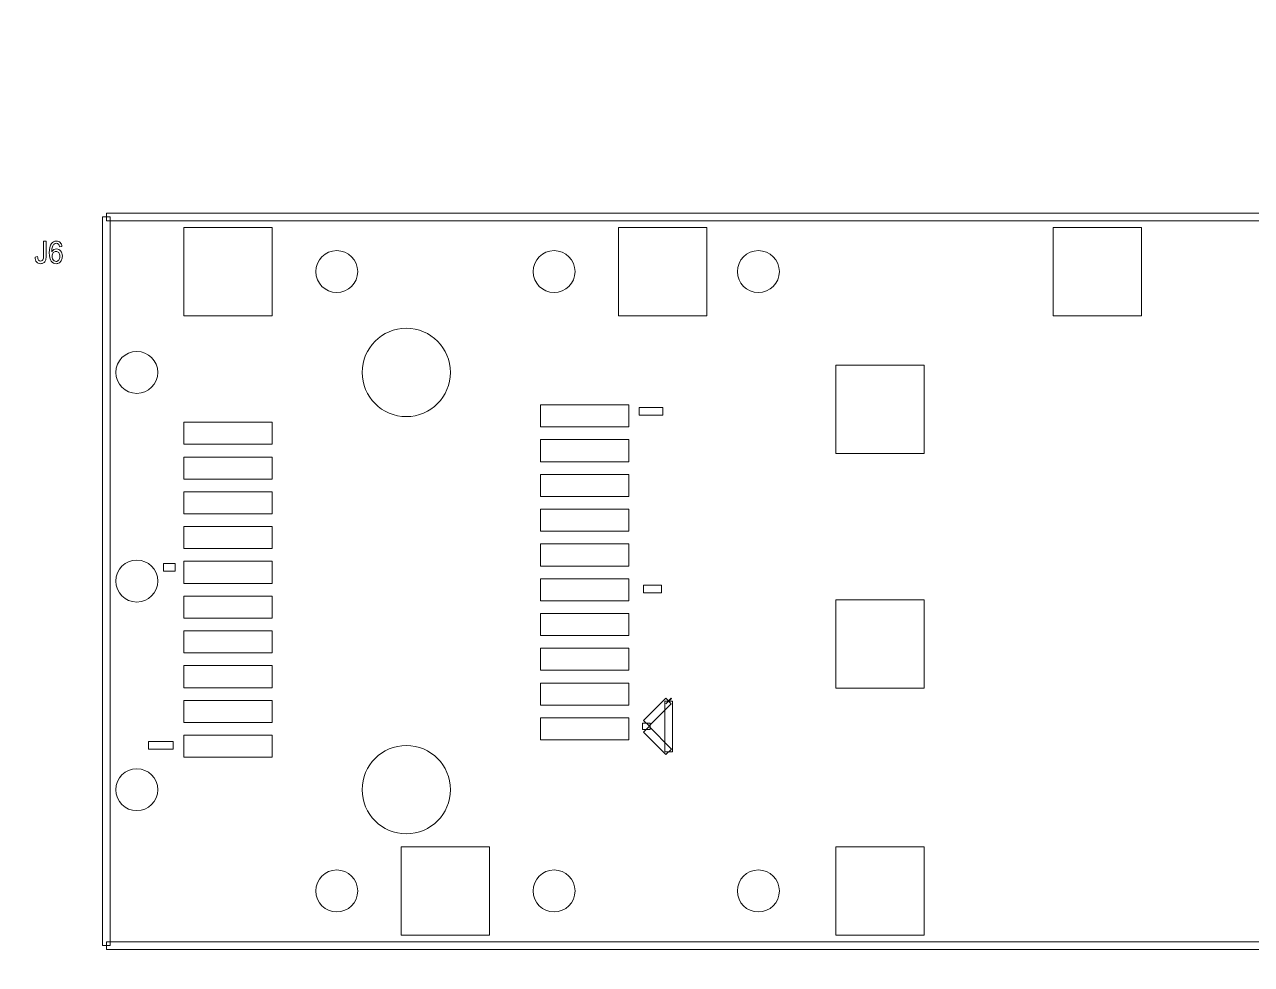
# Model space of a CAD drawing. Header units: millimetres. Extents: x -90 to 99, y -65 to 67.
# Drawn here: x 27.92 to 56.14, y -52.08 to -30.45 of the extents above; entities that cross this region are included whole.
import ezdxf

# ---------------------------------------------------------------- set-up
doc = ezdxf.new("R2010")
doc.units = ezdxf.units.MM
doc.header["$MEASUREMENT"] = 0
for name, color, linetype in [('BG_OUTLINE', 7, 'Continuous'), ('PG_SILKSCREEN_TOP', 7, 'Continuous'), ('PIN_TOP', 7, 'Continuous'), ('RD_SILKSCREEN_TOP', 7, 'Continuous')]:
    doc.layers.add(name, color=color, linetype=linetype)

msp = doc.modelspace()

# ---------------------------------------------------------------- linework, layer by layer
at = {"layer": 'BG_OUTLINE', "color": 3, "lineweight": 9}
msp.add_open_spline([(-71.7269, -61.8795), (-71.7269, -61.8795), (-71.7343, 42.2681), (-71.7343, 42.2681), (-71.7343, 42.2681), (-71.7348, 43.0066), (-71.4419, 43.715), (-70.92, 44.2375), (-70.92, 44.2375), (-70.3982, 44.76), (-69.6866, 45.0538), (-68.9482, 45.0543), (-68.9482, 45.0543), (-68.9482, 45.0543), (75.2046, 45.0543), (75.2046, 45.0543), (75.2046, 45.0543), (76.8319, 45.0552), (78.1763, 43.7805), (78.2661, 42.1556), (78.2661, 42.1556), (78.2661, 42.1556), (78.2661, 31.2814), (78.2661, 31.2814), (78.2661, 31.2814), (78.2661, 31.2814), (72.2646, 31.2814), (72.2646, 31.2814), (72.2646, 31.2814), (72.2646, 31.2814), (72.2646, 26.9814), (72.2646, 26.9814), (72.2646, 26.9814), (72.2646, 26.9814), (78.2661, 26.9814), (78.2661, 26.9814), (78.2661, 26.9814), (78.2661, 26.9814), (78.2661, 18.6553), (78.2661, 18.6553), (78.2661, 18.6553), (78.2661, 18.6553), (72.2496, 18.6553), (72.2496, 18.6553), (72.2496, 18.6553), (72.2496, 18.6553), (72.2496, 14.3553), (72.2496, 14.3553), (72.2496, 14.3553), (72.2496, 14.3553), (78.2661, 14.3553), (78.2661, 14.3553), (78.2661, 14.3553), (78.2661, 14.3553), (78.2661, 9.255), (78.2661, 9.255), (78.2661, 9.255), (78.2661, 9.255), (72.2648, 9.255), (72.2648, 9.255), (72.2648, 9.255), (72.2648, 9.255), (72.2648, 4.955), (72.2648, 4.955), (72.2648, 4.955), (72.2648, 4.955), (78.2661, 4.955), (78.2661, 4.955), (78.2661, 4.955), (78.2661, 4.955), (78.2661, -3.3762), (78.2661, -3.3762), (78.2661, -3.3762), (78.2661, -3.3762), (72.2445, -3.3762), (72.2445, -3.3762), (72.2445, -3.3762), (72.2445, -3.3762), (72.2445, -7.6762), (72.2445, -7.6762), (72.2445, -7.6762), (72.2445, -7.6762), (78.2661, -7.6762), (78.2661, -7.6762), (78.2661, -7.6762), (78.2661, -7.6762), (78.2661, -12.7615), (78.2661, -12.7615), (78.2661, -12.7615), (78.2661, -12.7615), (72.2651, -12.7615), (72.2651, -12.7615), (72.2651, -12.7615), (72.2651, -12.7615), (72.2651, -17.0615), (72.2651, -17.0615), (72.2651, -17.0615), (72.2651, -17.0615), (78.2661, -17.0615), (78.2661, -17.0615), (78.2661, -17.0615), (78.2661, -17.0615), (78.2661, -25.4097), (78.2661, -25.4097), (78.2661, -25.4097), (78.2661, -25.4097), (72.2656, -25.4097), (72.2656, -25.4097), (72.2656, -25.4097), (72.2656, -25.4097), (72.2656, -29.7097), (72.2656, -29.7097), (72.2656, -29.7097), (72.2656, -29.7097), (78.2661, -29.7097), (78.2661, -29.7097), (78.2661, -29.7097), (78.2661, -29.7097), (78.2661, -34.793), (78.2661, -34.793), (78.2661, -34.793), (78.2661, -34.793), (72.2679, -34.793), (72.2679, -34.793), (72.2679, -34.793), (72.2679, -34.793), (72.2679, -39.0929), (72.2679, -39.0929), (72.2679, -39.0929), (72.2679, -39.0929), (78.2661, -39.0929), (78.2661, -39.0929), (78.2661, -39.0929), (78.2661, -39.0929), (78.2661, -47.4269), (78.2661, -47.4269), (78.2661, -47.4269), (78.2661, -47.4269), (72.2679, -47.4269), (72.2679, -47.4269), (72.2679, -47.4269), (72.2679, -47.4269), (72.2679, -51.7269), (72.2679, -51.7269), (72.2679, -51.7269), (72.2679, -51.7269), (78.2661, -51.7269), (78.2661, -51.7269), (78.2661, -51.7269), (78.2661, -51.7269), (78.2661, -51.8138), (78.2661, -51.8138), (78.2661, -51.8138), (78.2661, -51.8138), (78.2656, -61.8468), (78.2656, -61.8468), (78.2656, -61.8468), (78.2661, -62.6669), (77.9407, -63.4536), (77.3612, -64.0339), (77.3612, -64.0339), (76.7817, -64.6142), (75.9915, -64.9405), (75.1713, -64.941), (75.1713, -64.941), (75.1713, -64.941), (-68.6609, -64.9456), (-68.6609, -64.9456), (-68.6609, -64.9456), (-69.4735, -64.9461), (-70.2531, -64.6237), (-70.8281, -64.0495), (-70.8281, -64.0495), (-71.4031, -63.4752), (-71.7264, -62.6922), (-71.7269, -61.8795)], degree=3, knots=[0, 0, 0, 0, 0.0227273, 0.0227273, 0.0227273, 0.0227273, 0.0454545, 0.0454545, 0.0454545, 0.0454545, 0.0681818, 0.0681818, 0.0681818, 0.0681818, 0.0909091, 0.0909091, 0.0909091, 0.0909091, 0.1136364, 0.1136364, 0.1136364, 0.1136364, 0.1363636, 0.1363636, 0.1363636, 0.1363636, 0.1590909, 0.1590909, 0.1590909, 0.1590909, 0.1818182, 0.1818182, 0.1818182, 0.1818182, 0.2045455, 0.2045455, 0.2045455, 0.2045455, 0.2272727, 0.2272727, 0.2272727, 0.2272727, 0.25, 0.25, 0.25, 0.25, 0.2727273, 0.2727273, 0.2727273, 0.2727273, 0.2954545, 0.2954545, 0.2954545, 0.2954545, 0.3181818, 0.3181818, 0.3181818, 0.3181818, 0.3409091, 0.3409091, 0.3409091, 0.3409091, 0.3636364, 0.3636364, 0.3636364, 0.3636364, 0.3863636, 0.3863636, 0.3863636, 0.3863636, 0.4090909, 0.4090909, 0.4090909, 0.4090909, 0.4318182, 0.4318182, 0.4318182, 0.4318182, 0.4545455, 0.4545455, 0.4545455, 0.4545455, 0.4772727, 0.4772727, 0.4772727, 0.4772727, 0.5, 0.5, 0.5, 0.5, 0.5227273, 0.5227273, 0.5227273, 0.5227273, 0.5454545, 0.5454545, 0.5454545, 0.5454545, 0.5681818, 0.5681818, 0.5681818, 0.5681818, 0.5909091, 0.5909091, 0.5909091, 0.5909091, 0.6136364, 0.6136364, 0.6136364, 0.6136364, 0.6363636, 0.6363636, 0.6363636, 0.6363636, 0.6590909, 0.6590909, 0.6590909, 0.6590909, 0.6818182, 0.6818182, 0.6818182, 0.6818182, 0.7045455, 0.7045455, 0.7045455, 0.7045455, 0.7272727, 0.7272727, 0.7272727, 0.7272727, 0.75, 0.75, 0.75, 0.75, 0.7727273, 0.7727273, 0.7727273, 0.7727273, 0.7954545, 0.7954545, 0.7954545, 0.7954545, 0.8181818, 0.8181818, 0.8181818, 0.8181818, 0.8409091, 0.8409091, 0.8409091, 0.8409091, 0.8636364, 0.8636364, 0.8636364, 0.8636364, 0.8863636, 0.8863636, 0.8863636, 0.8863636, 0.9090909, 0.9090909, 0.9090909, 0.9090909, 0.9318182, 0.9318182, 0.9318182, 0.9318182, 0.9545455, 0.9545455, 0.9545455, 0.9545455, 0.9772727, 0.9772727, 0.9772727, 0.9772727, 1, 1, 1, 1], dxfattribs=at)
at = {"layer": 'PG_SILKSCREEN_TOP', "color": 6, "lineweight": 9}
for points in [[(29.8897, -51.6454), (29.8897, -51.6454), (29.7119, -51.6454), (29.7119, -51.6454), (29.7119, -51.6454), (29.7119, -51.6454), (29.7119, -34.8809), (29.7119, -34.8809), (29.7119, -34.8809), (29.7119, -34.8809), (29.8897, -34.8809), (29.8897, -34.8809), (29.8897, -34.8809), (29.8897, -34.8809), (29.8897, -51.6454), (29.8897, -51.6454)], [(29.8008, -34.9698), (29.8008, -34.9698), (29.8008, -34.792), (29.8008, -34.792), (29.8008, -34.792), (29.8008, -34.792), (78.5306, -34.792), (78.5306, -34.792), (78.5306, -34.792), (78.5306, -34.792), (78.5306, -34.9698), (78.5306, -34.9698), (78.5306, -34.9698), (78.5306, -34.9698), (29.8008, -34.9698), (29.8008, -34.9698)], [(42.0609, -39.4399), (42.0609, -39.4399), (42.0609, -39.2621), (42.0609, -39.2621), (42.0609, -39.2621), (42.0609, -39.2621), (42.6027, -39.2621), (42.6027, -39.2621), (42.6027, -39.2621), (42.6027, -39.2621), (42.6027, -39.4399), (42.6027, -39.4399), (42.6027, -39.4399), (42.6027, -39.4399), (42.0609, -39.4399), (42.0609, -39.4399)], [(31.3833, -42.8529), (31.3833, -42.8529), (31.3833, -43.0307), (31.3833, -43.0307), (31.3833, -43.0307), (31.3833, -43.0307), (31.1173, -43.0307), (31.1173, -43.0307), (31.1173, -43.0307), (31.1173, -43.0307), (31.1173, -42.8529), (31.1173, -42.8529), (31.1173, -42.8529), (31.1173, -42.8529), (31.3833, -42.8529), (31.3833, -42.8529)], [(42.1579, -43.527), (42.1579, -43.527), (42.1579, -43.3492), (42.1579, -43.3492), (42.1579, -43.3492), (42.1579, -43.3492), (42.5707, -43.3492), (42.5707, -43.3492), (42.5707, -43.3492), (42.5707, -43.3492), (42.5707, -43.527), (42.5707, -43.527), (42.5707, -43.527), (42.5707, -43.527), (42.1579, -43.527), (42.1579, -43.527)], [(42.6699, -45.9551), (42.6699, -45.9551), (42.7956, -46.0809), (42.7956, -46.0809), (42.7956, -46.0809), (42.7956, -46.0809), (42.2856, -46.5909), (42.2856, -46.5909), (42.2856, -46.5909), (42.2856, -46.5909), (42.1598, -46.4652), (42.1598, -46.4652), (42.1598, -46.4652), (42.1598, -46.4652), (42.6699, -45.9551), (42.6699, -45.9551)], [(42.7997, -45.9592), (42.7997, -45.9592), (42.6739, -46.0849), (42.6739, -46.0849), (42.6739, -46.0849), (42.6739, -46.0849), (42.6699, -46.0809), (42.6699, -46.0809), (42.6699, -46.0809), (42.6699, -46.0809), (42.7956, -45.9551), (42.7956, -45.9551), (42.7956, -45.9551), (42.7956, -45.9551), (42.7997, -45.9592), (42.7997, -45.9592)], [(42.8257, -47.1851), (42.8257, -47.1851), (42.6479, -47.1851), (42.6479, -47.1851), (42.6479, -47.1851), (42.6479, -47.1851), (42.6479, -46.0221), (42.6479, -46.0221), (42.6479, -46.0221), (42.6479, -46.0221), (42.8257, -46.0221), (42.8257, -46.0221), (42.8257, -46.0221), (42.8257, -46.0221), (42.8257, -47.1851), (42.8257, -47.1851)], [(42.1338, -46.528), (42.1338, -46.528), (42.3116, -46.528), (42.3116, -46.528), (42.3116, -46.528), (42.3116, -46.528), (42.3116, -46.67), (42.3116, -46.67), (42.3116, -46.67), (42.3116, -46.67), (42.1338, -46.67), (42.1338, -46.67), (42.1338, -46.67), (42.1338, -46.67), (42.1338, -46.528), (42.1338, -46.528)], [(42.1338, -46.67), (42.1338, -46.67), (42.3116, -46.67), (42.3116, -46.67), (42.3116, -46.67), (42.3116, -46.67), (42.3116, -46.671), (42.3116, -46.671), (42.3116, -46.671), (42.3116, -46.671), (42.1338, -46.671), (42.1338, -46.671), (42.1338, -46.671), (42.1338, -46.671), (42.1338, -46.67), (42.1338, -46.67)], [(42.1598, -46.7339), (42.1598, -46.7339), (42.2856, -46.6082), (42.2856, -46.6082), (42.2856, -46.6082), (42.2856, -46.6082), (42.7997, -47.1223), (42.7997, -47.1223), (42.7997, -47.1223), (42.7997, -47.1223), (42.6739, -47.248), (42.6739, -47.248), (42.6739, -47.248), (42.6739, -47.248), (42.1598, -46.7339), (42.1598, -46.7339)], [(31.3388, -46.9492), (31.3388, -46.9492), (31.3388, -47.127), (31.3388, -47.127), (31.3388, -47.127), (31.3388, -47.127), (30.7688, -47.127), (30.7688, -47.127), (30.7688, -47.127), (30.7688, -47.127), (30.7688, -46.9492), (30.7688, -46.9492), (30.7688, -46.9492), (30.7688, -46.9492), (31.3388, -46.9492), (31.3388, -46.9492)], [(78.5306, -51.5565), (78.5306, -51.5565), (78.5306, -51.7343), (78.5306, -51.7343), (78.5306, -51.7343), (78.5306, -51.7343), (29.8008, -51.7343), (29.8008, -51.7343), (29.8008, -51.7343), (29.8008, -51.7343), (29.8008, -51.5565), (29.8008, -51.5565), (29.8008, -51.5565), (29.8008, -51.5565), (78.5306, -51.5565), (78.5306, -51.5565)]]:
    msp.add_open_spline(points, degree=3, knots=[0, 0, 0, 0, 0.25, 0.25, 0.25, 0.25, 0.5, 0.5, 0.5, 0.5, 0.75, 0.75, 0.75, 0.75, 1, 1, 1, 1], dxfattribs=at)
at = {"layer": 'PIN_TOP', "lineweight": 9}
for points in [[(33.6169, -35.1222), (33.6169, -35.1222), (33.6169, -37.1542), (33.6169, -37.1542), (33.6169, -37.1542), (33.6169, -37.1542), (31.5849, -37.1542), (31.5849, -37.1542), (31.5849, -37.1542), (31.5849, -37.1542), (31.5849, -35.1222), (31.5849, -35.1222), (31.5849, -35.1222), (31.5849, -35.1222), (33.6169, -35.1222), (33.6169, -35.1222)], [(43.6169, -35.1222), (43.6169, -35.1222), (43.6169, -37.1542), (43.6169, -37.1542), (43.6169, -37.1542), (43.6169, -37.1542), (41.5849, -37.1542), (41.5849, -37.1542), (41.5849, -37.1542), (41.5849, -37.1542), (41.5849, -35.1222), (41.5849, -35.1222), (41.5849, -35.1222), (41.5849, -35.1222), (43.6169, -35.1222), (43.6169, -35.1222)], [(53.6169, -35.1222), (53.6169, -35.1222), (53.6169, -37.1542), (53.6169, -37.1542), (53.6169, -37.1542), (53.6169, -37.1542), (51.5849, -37.1542), (51.5849, -37.1542), (51.5849, -37.1542), (51.5849, -37.1542), (51.5849, -35.1222), (51.5849, -35.1222), (51.5849, -35.1222), (51.5849, -35.1222), (53.6169, -35.1222), (53.6169, -35.1222)], [(35.5834, -36.1382), (35.5834, -35.8716), (35.3673, -35.6556), (35.1008, -35.6556), (35.1008, -35.6556), (34.8343, -35.6556), (34.6182, -35.8716), (34.6182, -36.1382), (34.6182, -36.1382), (34.6182, -36.4047), (34.8343, -36.6208), (35.1008, -36.6208), (35.1008, -36.6208), (35.3673, -36.6208), (35.5834, -36.4047), (35.5834, -36.1382)], [(40.5834, -36.1382), (40.5834, -35.8716), (40.3673, -35.6556), (40.1008, -35.6556), (40.1008, -35.6556), (39.8343, -35.6556), (39.6182, -35.8716), (39.6182, -36.1382), (39.6182, -36.1382), (39.6182, -36.4047), (39.8343, -36.6208), (40.1008, -36.6208), (40.1008, -36.6208), (40.3673, -36.6208), (40.5834, -36.4047), (40.5834, -36.1382)], [(45.2834, -36.1382), (45.2834, -35.8716), (45.0673, -35.6556), (44.8008, -35.6556), (44.8008, -35.6556), (44.5343, -35.6556), (44.3182, -35.8716), (44.3182, -36.1382), (44.3182, -36.1382), (44.3182, -36.4047), (44.5343, -36.6208), (44.8008, -36.6208), (44.8008, -36.6208), (45.0673, -36.6208), (45.2834, -36.4047), (45.2834, -36.1382)], [(37.7167, -38.4582), (37.7167, -37.8971), (37.2619, -37.4422), (36.7008, -37.4422), (36.7008, -37.4422), (36.1396, -37.4422), (35.6848, -37.8971), (35.6848, -38.4582), (35.6848, -38.4582), (35.6847, -39.0193), (36.1396, -39.4742), (36.7007, -39.4742), (36.7007, -39.4742), (37.2619, -39.4742), (37.7167, -39.0193), (37.7167, -38.4582)], [(30.9835, -38.4582), (30.9835, -38.1917), (30.7674, -37.9756), (30.5009, -37.9756), (30.5009, -37.9756), (30.2343, -37.9756), (30.0183, -38.1917), (30.0183, -38.4582), (30.0183, -38.4582), (30.0183, -38.7247), (30.2343, -38.9408), (30.5009, -38.9408), (30.5009, -38.9408), (30.7674, -38.9408), (30.9835, -38.7247), (30.9835, -38.4582)], [(48.6169, -38.2921), (48.6169, -38.2921), (48.6169, -40.3241), (48.6169, -40.3241), (48.6169, -40.3241), (48.6169, -40.3241), (46.5849, -40.3241), (46.5849, -40.3241), (46.5849, -40.3241), (46.5849, -40.3241), (46.5849, -38.2921), (46.5849, -38.2921), (46.5849, -38.2921), (46.5849, -38.2921), (48.6169, -38.2921), (48.6169, -38.2921)], [(41.8168, -39.2042), (41.8168, -39.2042), (41.8168, -39.7122), (41.8168, -39.7122), (41.8168, -39.7122), (41.8168, -39.7122), (39.7848, -39.7122), (39.7848, -39.7122), (39.7848, -39.7122), (39.7848, -39.7122), (39.7848, -39.2042), (39.7848, -39.2042), (39.7848, -39.2042), (39.7848, -39.2042), (41.8168, -39.2042), (41.8168, -39.2042)], [(33.6169, -39.604), (33.6169, -39.604), (33.6169, -40.112), (33.6169, -40.112), (33.6169, -40.112), (33.6169, -40.112), (31.5849, -40.112), (31.5849, -40.112), (31.5849, -40.112), (31.5849, -40.112), (31.5849, -39.604), (31.5849, -39.604), (31.5849, -39.604), (31.5849, -39.604), (33.6169, -39.604), (33.6169, -39.604)], [(41.8168, -40.004), (41.8168, -40.004), (41.8168, -40.512), (41.8168, -40.512), (41.8168, -40.512), (41.8168, -40.512), (39.7848, -40.512), (39.7848, -40.512), (39.7848, -40.512), (39.7848, -40.512), (39.7848, -40.004), (39.7848, -40.004), (39.7848, -40.004), (39.7848, -40.004), (41.8168, -40.004), (41.8168, -40.004)], [(33.6169, -40.4041), (33.6169, -40.4041), (33.6169, -40.9121), (33.6169, -40.9121), (33.6169, -40.9121), (33.6169, -40.9121), (31.5849, -40.9121), (31.5849, -40.9121), (31.5849, -40.9121), (31.5849, -40.9121), (31.5849, -40.4041), (31.5849, -40.4041), (31.5849, -40.4041), (31.5849, -40.4041), (33.6169, -40.4041), (33.6169, -40.4041)], [(41.8168, -40.8041), (41.8168, -40.8041), (41.8168, -41.3121), (41.8168, -41.3121), (41.8168, -41.3121), (41.8168, -41.3121), (39.7848, -41.3121), (39.7848, -41.3121), (39.7848, -41.3121), (39.7848, -41.3121), (39.7848, -40.8041), (39.7848, -40.8041), (39.7848, -40.8041), (39.7848, -40.8041), (41.8168, -40.8041), (41.8168, -40.8041)], [(33.6169, -41.2042), (33.6169, -41.2042), (33.6169, -41.7122), (33.6169, -41.7122), (33.6169, -41.7122), (33.6169, -41.7122), (31.5849, -41.7122), (31.5849, -41.7122), (31.5849, -41.7122), (31.5849, -41.7122), (31.5849, -41.2042), (31.5849, -41.2042), (31.5849, -41.2042), (31.5849, -41.2042), (33.6169, -41.2042), (33.6169, -41.2042)], [(41.8168, -41.604), (41.8168, -41.604), (41.8168, -42.112), (41.8168, -42.112), (41.8168, -42.112), (41.8168, -42.112), (39.7848, -42.112), (39.7848, -42.112), (39.7848, -42.112), (39.7848, -42.112), (39.7848, -41.604), (39.7848, -41.604), (39.7848, -41.604), (39.7848, -41.604), (41.8168, -41.604), (41.8168, -41.604)], [(33.6169, -42.004), (33.6169, -42.004), (33.6169, -42.512), (33.6169, -42.512), (33.6169, -42.512), (33.6169, -42.512), (31.5849, -42.512), (31.5849, -42.512), (31.5849, -42.512), (31.5849, -42.512), (31.5849, -42.004), (31.5849, -42.004), (31.5849, -42.004), (31.5849, -42.004), (33.6169, -42.004), (33.6169, -42.004)], [(41.8168, -42.4041), (41.8168, -42.4041), (41.8168, -42.9121), (41.8168, -42.9121), (41.8168, -42.9121), (41.8168, -42.9121), (39.7848, -42.9121), (39.7848, -42.9121), (39.7848, -42.9121), (39.7848, -42.9121), (39.7848, -42.4041), (39.7848, -42.4041), (39.7848, -42.4041), (39.7848, -42.4041), (41.8168, -42.4041), (41.8168, -42.4041)], [(30.9835, -43.258), (30.9835, -42.9915), (30.7674, -42.7754), (30.5009, -42.7754), (30.5009, -42.7754), (30.2343, -42.7754), (30.0183, -42.9915), (30.0183, -43.258), (30.0183, -43.258), (30.0183, -43.5246), (30.2343, -43.7406), (30.5009, -43.7406), (30.5009, -43.7406), (30.7674, -43.7406), (30.9835, -43.5246), (30.9835, -43.258)], [(33.6169, -42.8041), (33.6169, -42.8041), (33.6169, -43.3121), (33.6169, -43.3121), (33.6169, -43.3121), (33.6169, -43.3121), (31.5849, -43.3121), (31.5849, -43.3121), (31.5849, -43.3121), (31.5849, -43.3121), (31.5849, -42.8041), (31.5849, -42.8041), (31.5849, -42.8041), (31.5849, -42.8041), (33.6169, -42.8041), (33.6169, -42.8041)], [(41.8168, -43.2042), (41.8168, -43.2042), (41.8168, -43.7122), (41.8168, -43.7122), (41.8168, -43.7122), (41.8168, -43.7122), (39.7848, -43.7122), (39.7848, -43.7122), (39.7848, -43.7122), (39.7848, -43.7122), (39.7848, -43.2042), (39.7848, -43.2042), (39.7848, -43.2042), (39.7848, -43.2042), (41.8168, -43.2042), (41.8168, -43.2042)], [(33.6169, -43.604), (33.6169, -43.604), (33.6169, -44.112), (33.6169, -44.112), (33.6169, -44.112), (33.6169, -44.112), (31.5849, -44.112), (31.5849, -44.112), (31.5849, -44.112), (31.5849, -44.112), (31.5849, -43.604), (31.5849, -43.604), (31.5849, -43.604), (31.5849, -43.604), (33.6169, -43.604), (33.6169, -43.604)], [(48.6169, -43.6921), (48.6169, -43.6921), (48.6169, -45.7241), (48.6169, -45.7241), (48.6169, -45.7241), (48.6169, -45.7241), (46.5849, -45.7241), (46.5849, -45.7241), (46.5849, -45.7241), (46.5849, -45.7241), (46.5849, -43.6921), (46.5849, -43.6921), (46.5849, -43.6921), (46.5849, -43.6921), (48.6169, -43.6921), (48.6169, -43.6921)], [(41.8168, -44.004), (41.8168, -44.004), (41.8168, -44.512), (41.8168, -44.512), (41.8168, -44.512), (41.8168, -44.512), (39.7848, -44.512), (39.7848, -44.512), (39.7848, -44.512), (39.7848, -44.512), (39.7848, -44.004), (39.7848, -44.004), (39.7848, -44.004), (39.7848, -44.004), (41.8168, -44.004), (41.8168, -44.004)], [(33.6169, -44.4041), (33.6169, -44.4041), (33.6169, -44.9121), (33.6169, -44.9121), (33.6169, -44.9121), (33.6169, -44.9121), (31.5849, -44.9121), (31.5849, -44.9121), (31.5849, -44.9121), (31.5849, -44.9121), (31.5849, -44.4041), (31.5849, -44.4041), (31.5849, -44.4041), (31.5849, -44.4041), (33.6169, -44.4041), (33.6169, -44.4041)], [(41.8168, -44.8041), (41.8168, -44.8041), (41.8168, -45.3121), (41.8168, -45.3121), (41.8168, -45.3121), (41.8168, -45.3121), (39.7848, -45.3121), (39.7848, -45.3121), (39.7848, -45.3121), (39.7848, -45.3121), (39.7848, -44.8041), (39.7848, -44.8041), (39.7848, -44.8041), (39.7848, -44.8041), (41.8168, -44.8041), (41.8168, -44.8041)], [(33.6169, -45.2042), (33.6169, -45.2042), (33.6169, -45.7122), (33.6169, -45.7122), (33.6169, -45.7122), (33.6169, -45.7122), (31.5849, -45.7122), (31.5849, -45.7122), (31.5849, -45.7122), (31.5849, -45.7122), (31.5849, -45.2042), (31.5849, -45.2042), (31.5849, -45.2042), (31.5849, -45.2042), (33.6169, -45.2042), (33.6169, -45.2042)], [(41.8168, -45.604), (41.8168, -45.604), (41.8168, -46.112), (41.8168, -46.112), (41.8168, -46.112), (41.8168, -46.112), (39.7848, -46.112), (39.7848, -46.112), (39.7848, -46.112), (39.7848, -46.112), (39.7848, -45.604), (39.7848, -45.604), (39.7848, -45.604), (39.7848, -45.604), (41.8168, -45.604), (41.8168, -45.604)], [(33.6169, -46.004), (33.6169, -46.004), (33.6169, -46.512), (33.6169, -46.512), (33.6169, -46.512), (33.6169, -46.512), (31.5849, -46.512), (31.5849, -46.512), (31.5849, -46.512), (31.5849, -46.512), (31.5849, -46.004), (31.5849, -46.004), (31.5849, -46.004), (31.5849, -46.004), (33.6169, -46.004), (33.6169, -46.004)], [(41.8168, -46.4041), (41.8168, -46.4041), (41.8168, -46.9121), (41.8168, -46.9121), (41.8168, -46.9121), (41.8168, -46.9121), (39.7848, -46.9121), (39.7848, -46.9121), (39.7848, -46.9121), (39.7848, -46.9121), (39.7848, -46.4041), (39.7848, -46.4041), (39.7848, -46.4041), (39.7848, -46.4041), (41.8168, -46.4041), (41.8168, -46.4041)], [(33.6169, -46.8041), (33.6169, -46.8041), (33.6169, -47.3121), (33.6169, -47.3121), (33.6169, -47.3121), (33.6169, -47.3121), (31.5849, -47.3121), (31.5849, -47.3121), (31.5849, -47.3121), (31.5849, -47.3121), (31.5849, -46.8041), (31.5849, -46.8041), (31.5849, -46.8041), (31.5849, -46.8041), (33.6169, -46.8041), (33.6169, -46.8041)], [(37.7167, -48.0581), (37.7167, -47.497), (37.2619, -47.0421), (36.7008, -47.0421), (36.7008, -47.0421), (36.1396, -47.0421), (35.6848, -47.497), (35.6848, -48.0581), (35.6848, -48.0581), (35.6847, -48.6192), (36.1396, -49.0741), (36.7007, -49.0741), (36.7007, -49.0741), (37.2619, -49.0741), (37.7167, -48.6192), (37.7167, -48.0581)], [(30.9835, -48.0581), (30.9835, -47.7916), (30.7674, -47.5755), (30.5009, -47.5755), (30.5009, -47.5755), (30.2343, -47.5755), (30.0183, -47.7916), (30.0183, -48.0581), (30.0183, -48.0581), (30.0183, -48.3246), (30.2343, -48.5407), (30.5009, -48.5407), (30.5009, -48.5407), (30.7674, -48.5407), (30.9835, -48.3247), (30.9835, -48.0581)], [(38.6169, -49.3721), (38.6169, -49.3721), (38.6169, -51.4041), (38.6169, -51.4041), (38.6169, -51.4041), (38.6169, -51.4041), (36.5849, -51.4041), (36.5849, -51.4041), (36.5849, -51.4041), (36.5849, -51.4041), (36.5849, -49.3721), (36.5849, -49.3721), (36.5849, -49.3721), (36.5849, -49.3721), (38.6169, -49.3721), (38.6169, -49.3721)], [(48.6169, -49.3721), (48.6169, -49.3721), (48.6169, -51.4041), (48.6169, -51.4041), (48.6169, -51.4041), (48.6169, -51.4041), (46.5849, -51.4041), (46.5849, -51.4041), (46.5849, -51.4041), (46.5849, -51.4041), (46.5849, -49.3721), (46.5849, -49.3721), (46.5849, -49.3721), (46.5849, -49.3721), (48.6169, -49.3721), (48.6169, -49.3721)], [(35.5834, -50.3881), (35.5834, -50.1215), (35.3673, -49.9055), (35.1008, -49.9055), (35.1008, -49.9055), (34.8343, -49.9055), (34.6182, -50.1215), (34.6182, -50.3881), (34.6182, -50.3881), (34.6182, -50.6546), (34.8343, -50.8707), (35.1008, -50.8707), (35.1008, -50.8707), (35.3673, -50.8707), (35.5834, -50.6546), (35.5834, -50.3881)], [(40.5834, -50.3881), (40.5834, -50.1215), (40.3673, -49.9055), (40.1008, -49.9055), (40.1008, -49.9055), (39.8343, -49.9055), (39.6182, -50.1215), (39.6182, -50.3881), (39.6182, -50.3881), (39.6182, -50.6546), (39.8343, -50.8707), (40.1008, -50.8707), (40.1008, -50.8707), (40.3673, -50.8707), (40.5834, -50.6546), (40.5834, -50.3881)], [(45.2834, -50.3881), (45.2834, -50.1215), (45.0673, -49.9055), (44.8008, -49.9055), (44.8008, -49.9055), (44.5343, -49.9055), (44.3182, -50.1215), (44.3182, -50.3881), (44.3182, -50.3881), (44.3182, -50.6546), (44.5343, -50.8707), (44.8008, -50.8707), (44.8008, -50.8707), (45.0673, -50.8707), (45.2834, -50.6546), (45.2834, -50.3881)]]:
    msp.add_open_spline(points, degree=3, knots=[0, 0, 0, 0, 0.25, 0.25, 0.25, 0.25, 0.5, 0.5, 0.5, 0.5, 0.75, 0.75, 0.75, 0.75, 1, 1, 1, 1], dxfattribs=at)
at = {"layer": 'RD_SILKSCREEN_TOP', "color": 8, "lineweight": 9}
for points, knots in [([(28.1648, -35.8029), (28.1648, -35.8029), (28.2191, -35.7946), (28.2191, -35.7946), (28.2191, -35.7946), (28.2205, -35.8335), (28.227, -35.8602), (28.2386, -35.8745), (28.2386, -35.8745), (28.2502, -35.8888), (28.2662, -35.896), (28.2866, -35.896), (28.2866, -35.896), (28.3018, -35.896), (28.3148, -35.8922), (28.3257, -35.8843), (28.3257, -35.8843), (28.3367, -35.8766), (28.3442, -35.8661), (28.3483, -35.8528), (28.3483, -35.8528), (28.3525, -35.8394), (28.3545, -35.8182), (28.3545, -35.789), (28.3545, -35.789), (28.3545, -35.789), (28.3545, -35.4383), (28.3545, -35.4383), (28.3545, -35.4383), (28.3545, -35.4383), (28.4147, -35.4383), (28.4147, -35.4383), (28.4147, -35.4383), (28.4147, -35.4383), (28.4147, -35.7852), (28.4147, -35.7852), (28.4147, -35.7852), (28.4147, -35.8278), (28.4102, -35.8609), (28.401, -35.8842), (28.401, -35.8842), (28.3917, -35.9076), (28.3771, -35.9254), (28.3572, -35.9377), (28.3572, -35.9377), (28.3372, -35.9499), (28.3138, -35.9561), (28.2869, -35.9561), (28.2869, -35.9561), (28.247, -35.9561), (28.2166, -35.9433), (28.1952, -35.9175), (28.1952, -35.9175), (28.1741, -35.8918), (28.164, -35.8536), (28.1648, -35.8029)], [0, 0, 0, 0, 0.0714286, 0.0714286, 0.0714286, 0.0714286, 0.1428571, 0.1428571, 0.1428571, 0.1428571, 0.2142857, 0.2142857, 0.2142857, 0.2142857, 0.2857143, 0.2857143, 0.2857143, 0.2857143, 0.3571429, 0.3571429, 0.3571429, 0.3571429, 0.4285714, 0.4285714, 0.4285714, 0.4285714, 0.5, 0.5, 0.5, 0.5, 0.5714286, 0.5714286, 0.5714286, 0.5714286, 0.6428571, 0.6428571, 0.6428571, 0.6428571, 0.7142857, 0.7142857, 0.7142857, 0.7142857, 0.7857143, 0.7857143, 0.7857143, 0.7857143, 0.8571429, 0.8571429, 0.8571429, 0.8571429, 0.9285714, 0.9285714, 0.9285714, 0.9285714, 1, 1, 1, 1]), ([(28.7799, -35.563), (28.7799, -35.563), (28.7244, -35.5679), (28.7244, -35.5679), (28.7244, -35.5679), (28.7194, -35.5433), (28.7125, -35.5254), (28.7034, -35.5144), (28.7034, -35.5144), (28.6883, -35.4965), (28.6696, -35.4876), (28.6475, -35.4876), (28.6475, -35.4876), (28.6297, -35.4876), (28.6142, -35.4932), (28.6007, -35.5043), (28.6007, -35.5043), (28.5832, -35.5187), (28.5693, -35.5396), (28.5592, -35.5671), (28.5592, -35.5671), (28.5491, -35.5946), (28.5438, -35.6339), (28.5434, -35.6848), (28.5434, -35.6848), (28.5569, -35.662), (28.5732, -35.6449), (28.5927, -35.6338), (28.5927, -35.6338), (28.612, -35.6227), (28.6325, -35.6172), (28.6537, -35.6172), (28.6537, -35.6172), (28.6911, -35.6172), (28.7227, -35.6325), (28.7488, -35.6632), (28.7488, -35.6632), (28.775, -35.6939), (28.788, -35.7334), (28.788, -35.782), (28.788, -35.782), (28.788, -35.8141), (28.7819, -35.8437), (28.7695, -35.8712), (28.7695, -35.8712), (28.7573, -35.8986), (28.7403, -35.9197), (28.7188, -35.9342), (28.7188, -35.9342), (28.6974, -35.9488), (28.673, -35.9561), (28.6457, -35.9561), (28.6457, -35.9561), (28.5992, -35.9561), (28.5612, -35.937), (28.5319, -35.8986), (28.5319, -35.8986), (28.5025, -35.8603), (28.4879, -35.7971), (28.4879, -35.7091), (28.4879, -35.7091), (28.4879, -35.6108), (28.5041, -35.5393), (28.5366, -35.4946), (28.5366, -35.4946), (28.5649, -35.4557), (28.6029, -35.4362), (28.651, -35.4362), (28.651, -35.4362), (28.6867, -35.4362), (28.716, -35.4474), (28.7388, -35.4699), (28.7388, -35.4699), (28.7617, -35.4924), (28.7753, -35.5234), (28.7799, -35.563)], [0, 0, 0, 0, 0.0526316, 0.0526316, 0.0526316, 0.0526316, 0.1052632, 0.1052632, 0.1052632, 0.1052632, 0.1578947, 0.1578947, 0.1578947, 0.1578947, 0.2105263, 0.2105263, 0.2105263, 0.2105263, 0.2631579, 0.2631579, 0.2631579, 0.2631579, 0.3157895, 0.3157895, 0.3157895, 0.3157895, 0.3684211, 0.3684211, 0.3684211, 0.3684211, 0.4210526, 0.4210526, 0.4210526, 0.4210526, 0.4736842, 0.4736842, 0.4736842, 0.4736842, 0.5263158, 0.5263158, 0.5263158, 0.5263158, 0.5789474, 0.5789474, 0.5789474, 0.5789474, 0.6315789, 0.6315789, 0.6315789, 0.6315789, 0.6842105, 0.6842105, 0.6842105, 0.6842105, 0.7368421, 0.7368421, 0.7368421, 0.7368421, 0.7894737, 0.7894737, 0.7894737, 0.7894737, 0.8421053, 0.8421053, 0.8421053, 0.8421053, 0.8947368, 0.8947368, 0.8947368, 0.8947368, 0.9473684, 0.9473684, 0.9473684, 0.9473684, 1, 1, 1, 1]), ([(28.552, -35.7824), (28.552, -35.804), (28.5561, -35.8246), (28.5644, -35.8443), (28.5644, -35.8443), (28.5725, -35.864), (28.5839, -35.8789), (28.5986, -35.8892), (28.5986, -35.8892), (28.6132, -35.8995), (28.6286, -35.9047), (28.6448, -35.9047), (28.6448, -35.9047), (28.6684, -35.9047), (28.6886, -35.8941), (28.7055, -35.8727), (28.7055, -35.8727), (28.7225, -35.8514), (28.7309, -35.8225), (28.7309, -35.786), (28.7309, -35.786), (28.7309, -35.7508), (28.7226, -35.723), (28.7058, -35.7027), (28.7058, -35.7027), (28.6891, -35.6825), (28.668, -35.6724), (28.6427, -35.6724), (28.6427, -35.6724), (28.6174, -35.6724), (28.596, -35.6825), (28.5784, -35.7027), (28.5784, -35.7027), (28.5609, -35.723), (28.552, -35.7496), (28.552, -35.7824)], [0, 0, 0, 0, 0.1111111, 0.1111111, 0.1111111, 0.1111111, 0.2222222, 0.2222222, 0.2222222, 0.2222222, 0.3333333, 0.3333333, 0.3333333, 0.3333333, 0.4444444, 0.4444444, 0.4444444, 0.4444444, 0.5555556, 0.5555556, 0.5555556, 0.5555556, 0.6666667, 0.6666667, 0.6666667, 0.6666667, 0.7777778, 0.7777778, 0.7777778, 0.7777778, 0.8888889, 0.8888889, 0.8888889, 0.8888889, 1, 1, 1, 1])]:
    msp.add_open_spline(points, degree=3, knots=knots, dxfattribs=at)

doc.saveas('drawing.dxf')
